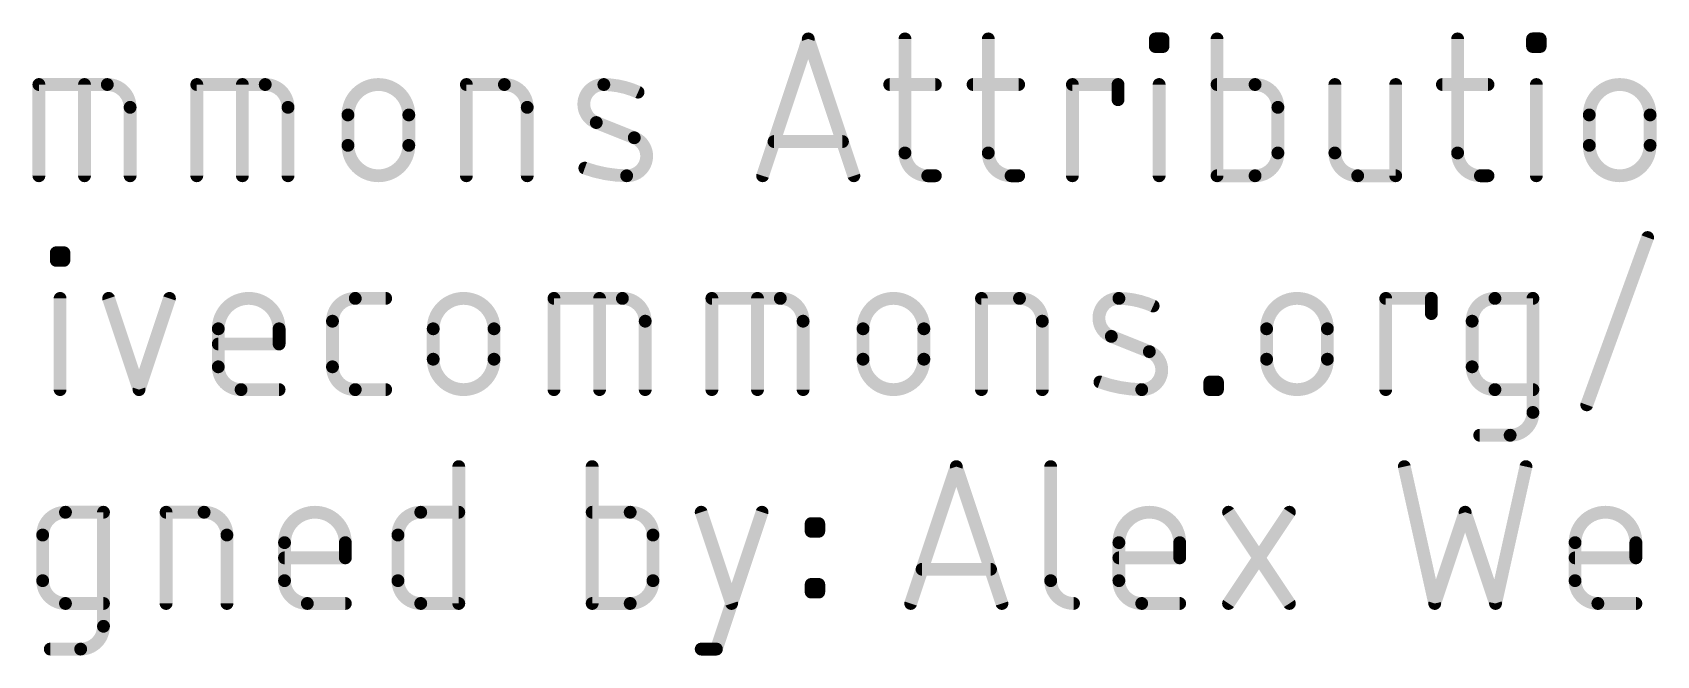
# Model space of a CAD drawing. Extents: x -22.2 to 64.4, y -24.7 to 14.1.
# Drawn here: x 14.41 to 33.7, y -24.67 to -17.27 of the extents above; entities that cross this region are included whole.
import ezdxf

# ---------------------------------------------------------------- set-up
doc = ezdxf.new("R2010")
doc.units = 0
doc.layers.add('51', color=253, linetype='CONTINUOUS')

msp = doc.modelspace()

# ---------------------------------------------------------------- linework, layer by layer
at = {"layer": '51', "const_width": 0.1524}
for points in [[(23.0823, -18.9738), (23.6241, -17.3482)], [(23.6241, -17.3482), (24.166, -18.9738)], [(24.7727, -17.3482), (24.7727, -18.7029)], [(25.7627, -17.3482), (25.7627, -18.7029)], [(27.7473, -17.4385), (27.7473, -17.3482)], [(27.7473, -17.3482), (27.8376, -17.3482)], [(27.8376, -17.4385), (27.7473, -17.4385)], [(27.8376, -17.3482), (27.8376, -17.4385)], [(28.4806, -17.3482), (28.4806, -18.9738)], [(31.3378, -17.3482), (31.3378, -18.7029)], [(32.2282, -17.4385), (32.2282, -17.3482)], [(32.2282, -17.3482), (32.3185, -17.3482)], [(32.3185, -17.4385), (32.2282, -17.4385)], [(32.3185, -17.3482), (32.3185, -17.4385)], [(14.4851, -18.9738), (14.4851, -17.8901)], [(14.4851, -17.8901), (15.2979, -17.8901)], [(15.0269, -18.9738), (15.0269, -17.8901)], [(16.3608, -18.9738), (16.3608, -17.8901)], [(16.3608, -17.8901), (17.1736, -17.8901)], [(16.9027, -18.9738), (16.9027, -17.8901)], [(19.5635, -18.9738), (19.5635, -17.8901)], [(19.5635, -17.8901), (20.015, -17.8901)], [(24.5921, -17.8901), (25.1339, -17.8901)], [(25.582, -17.8901), (26.1239, -17.8901)], [(26.7623, -18.9738), (26.7623, -17.8901)], [(26.7623, -17.8901), (27.3042, -17.8901)], [(27.3042, -17.8901), (27.3042, -18.0707)], [(27.7924, -18.9738), (27.7924, -17.8901)], [(28.9322, -17.8901), (28.4806, -17.8901)], [(29.8801, -17.8901), (29.8801, -18.7029)], [(30.6026, -18.9738), (30.6026, -17.8901)], [(31.1572, -17.8901), (31.699, -17.8901)], [(32.2734, -18.9738), (32.2734, -17.8901)], [(15.5688, -18.161), (15.5688, -18.9738)], [(17.4446, -18.161), (17.4446, -18.9738)], [(20.286, -18.161), (20.286, -18.9738)], [(29.2031, -18.7029), (29.2031, -18.161)], [(18.1567, -18.6126), (18.1567, -18.2513)], [(18.8792, -18.2513), (18.8792, -18.6126)], [(21.5573, -18.5222), (21.1058, -18.3416)], [(32.9021, -18.6126), (32.9021, -18.2513)], [(33.6246, -18.2513), (33.6246, -18.6126)], [(24.0305, -18.5674), (23.2177, -18.5674)], [(25.0436, -18.9738), (25.1339, -18.9738)], [(26.0336, -18.9738), (26.1239, -18.9738)], [(28.4806, -18.9738), (28.9322, -18.9738)], [(30.151, -18.9738), (30.6026, -18.9738)], [(31.6087, -18.9738), (31.699, -18.9738)], [(32.8725, -21.6944), (33.595, -19.7076)], [(14.6916, -19.9785), (14.6916, -19.8882)], [(14.6916, -19.8882), (14.7819, -19.8882)], [(14.7819, -19.8882), (14.7819, -19.9785)], [(14.7819, -19.9785), (14.6916, -19.9785)], [(14.7368, -21.5138), (14.7368, -20.4301)], [(15.3134, -20.4301), (15.6747, -21.5138)], [(15.6747, -21.5138), (16.0359, -20.4301)], [(18.2434, -20.4301), (18.6047, -20.4301)], [(20.6037, -21.5138), (20.6037, -20.4301)], [(20.6037, -20.4301), (21.4165, -20.4301)], [(21.1456, -21.5138), (21.1456, -20.4301)], [(22.4795, -21.5138), (22.4795, -20.4301)], [(22.4795, -20.4301), (23.2923, -20.4301)], [(23.0213, -21.5138), (23.0213, -20.4301)], [(25.6821, -21.5138), (25.6821, -20.4301)], [(25.6821, -20.4301), (26.1337, -20.4301)], [(30.4842, -21.5138), (30.4842, -20.4301)], [(30.4842, -20.4301), (31.0261, -20.4301)], [(31.0261, -20.4301), (31.0261, -20.6107)], [(31.7814, -20.4301), (32.2329, -20.4301)], [(32.2329, -20.4301), (32.2329, -21.7847)], [(17.9725, -21.2429), (17.9725, -20.701)], [(21.6875, -20.701), (21.6875, -21.5138)], [(23.5632, -20.701), (23.5632, -21.5138)], [(26.4046, -20.701), (26.4046, -21.5138)], [(31.5105, -21.2429), (31.5105, -20.701)], [(16.616, -21.2429), (16.616, -20.7913)], [(17.3385, -20.7913), (17.3385, -20.9719)], [(19.1691, -21.1526), (19.1691, -20.7913)], [(19.8916, -20.7913), (19.8916, -21.1526)], [(24.2753, -21.1526), (24.2753, -20.7913)], [(24.9978, -20.7913), (24.9978, -21.1526)], [(27.676, -21.0622), (27.2244, -20.8816)], [(29.0689, -21.1526), (29.0689, -20.7913)], [(29.7914, -20.7913), (29.7914, -21.1526)], [(17.3385, -20.9719), (16.616, -20.9719)], [(28.395, -21.5138), (28.395, -21.4235)], [(28.395, -21.4235), (28.4853, -21.4235)], [(28.4853, -21.4235), (28.4853, -21.5138)], [(17.3385, -21.5138), (16.8869, -21.5138)], [(18.6047, -21.5138), (18.2434, -21.5138)], [(28.4853, -21.5138), (28.395, -21.5138)], [(32.2329, -21.5138), (31.7814, -21.5138)], [(31.962, -22.0557), (31.6008, -22.0557)], [(19.4728, -22.4282), (19.4728, -24.0538)], [(21.0575, -22.4282), (21.0575, -24.0538)], [(24.8412, -24.0538), (25.3831, -22.4282)], [(25.3831, -22.4282), (25.9249, -24.0538)], [(26.5044, -22.4282), (26.5044, -23.7829)], [(30.7046, -22.4282), (31.0659, -24.0538)], [(31.7884, -24.0538), (32.1496, -22.4282)], [(14.8008, -22.9701), (15.2523, -22.9701)], [(15.2523, -22.9701), (15.2523, -24.3247)], [(15.9961, -24.0538), (15.9961, -22.9701)], [(15.9961, -22.9701), (16.4477, -22.9701)], [(19.0212, -22.9701), (19.4728, -22.9701)], [(21.5091, -22.9701), (21.0575, -22.9701)], [(22.3528, -22.9701), (22.714, -24.0538)], [(22.5334, -24.5957), (23.0753, -22.9701)], [(28.617, -24.0538), (29.3395, -22.9701)], [(28.617, -22.9701), (29.3395, -24.0538)], [(31.0659, -24.0538), (31.4271, -22.9701)], [(31.4271, -22.9701), (31.7884, -24.0538)], [(23.6589, -23.1958), (23.6589, -23.1055)], [(23.6589, -23.1055), (23.7492, -23.1055)], [(23.7492, -23.1958), (23.6589, -23.1958)], [(23.7492, -23.1055), (23.7492, -23.1958)], [(14.5299, -23.7829), (14.5299, -23.241)], [(16.7186, -23.241), (16.7186, -24.0538)], [(17.4029, -23.7829), (17.4029, -23.3313)], [(18.1254, -23.3313), (18.1254, -23.5119)], [(18.7503, -23.7829), (18.7503, -23.241)], [(21.78, -23.7829), (21.78, -23.241)], [(27.3144, -23.7829), (27.3144, -23.3313)], [(28.0369, -23.3313), (28.0369, -23.5119)], [(32.7332, -23.7829), (32.7332, -23.3313)], [(33.4557, -23.3313), (33.4557, -23.5119)], [(18.1254, -23.5119), (17.4029, -23.5119)], [(28.0369, -23.5119), (27.3144, -23.5119)], [(33.4557, -23.5119), (32.7332, -23.5119)], [(25.7895, -23.6474), (24.9767, -23.6474)], [(23.6589, -23.9183), (23.6589, -23.828)], [(23.6589, -23.828), (23.7492, -23.828)], [(23.7492, -23.9183), (23.6589, -23.9183)], [(23.7492, -23.828), (23.7492, -23.9183)], [(15.2523, -24.0538), (14.8008, -24.0538)], [(18.1254, -24.0538), (17.6738, -24.0538)], [(19.4728, -24.0538), (19.0212, -24.0538)], [(21.0575, -24.0538), (21.5091, -24.0538)], [(28.0369, -24.0538), (27.5853, -24.0538)], [(33.4557, -24.0538), (33.0042, -24.0538)], [(14.9814, -24.5957), (14.6202, -24.5957)], [(22.3528, -24.5957), (22.5334, -24.5957)]]:
    msp.add_lwpolyline(points, dxfattribs=at)
at = {"layer": '51'}
for points, const_width in [([(23.6603, -17.3362, 1), (23.588, -17.3602)], 0.0762), ([(23.6603, -17.3602, 1), (23.588, -17.3362)], 0.0762), ([(24.8108, -17.3482, 1), (24.7346, -17.3482)], 0.0762), ([(25.8008, -17.3482, 1), (25.7246, -17.3482)], 0.0762), ([(27.7854, -17.3482, 1), (27.7092, -17.3482)], 0.0762), ([(27.7473, -17.3101, 1), (27.7473, -17.3863)], 0.0762), ([(27.7473, -17.4004, 1), (27.7473, -17.4766)], 0.0762), ([(27.8757, -17.3482, 1), (27.7995, -17.3482)], 0.0762), ([(27.8376, -17.3863, 1), (27.8376, -17.3101)], 0.0762), ([(27.8376, -17.4766, 1), (27.8376, -17.4004)], 0.0762), ([(28.5187, -17.3482, 1), (28.4425, -17.3482)], 0.0762), ([(31.3759, -17.3482, 1), (31.2997, -17.3482)], 0.0762), ([(32.2663, -17.3482, 1), (32.1901, -17.3482)], 0.0762), ([(32.2282, -17.3101, 1), (32.2282, -17.3863)], 0.0762), ([(32.2282, -17.4004, 1), (32.2282, -17.4766)], 0.0762), ([(32.3566, -17.3482, 1), (32.2804, -17.3482)], 0.0762), ([(32.3185, -17.3863, 1), (32.3185, -17.3101)], 0.0762), ([(32.3185, -17.4766, 1), (32.3185, -17.4004)], 0.0762), ([(27.7092, -17.4385, 1), (27.7854, -17.4385)], 0.0762), ([(27.7995, -17.4385, 1), (27.8757, -17.4385)], 0.0762), ([(32.1901, -17.4385, 1), (32.2663, -17.4385)], 0.0762), ([(32.2804, -17.4385, 1), (32.3566, -17.4385)], 0.0762), ([(14.5232, -17.8901, 1), (14.447, -17.8901)], 0.0762), ([(14.4851, -17.852, 1), (14.4851, -17.9282)], 0.0762), ([(15.065, -17.8901, 1), (14.9888, -17.8901)], 0.0762), ([(15.5688, -18.161, 0.4142), (15.2979, -17.8901)], 0.1524), ([(15.2979, -17.852, 1), (15.2979, -17.9282)], 0.0762), ([(15.2979, -17.9282, 1), (15.2979, -17.852)], 0.0762), ([(16.3989, -17.8901, 1), (16.3227, -17.8901)], 0.0762), ([(16.3608, -17.852, 1), (16.3608, -17.9282)], 0.0762), ([(16.9408, -17.8901, 1), (16.8646, -17.8901)], 0.0762), ([(17.4446, -18.161, 0.4142), (17.1736, -17.8901)], 0.1524), ([(17.1736, -17.852, 1), (17.1736, -17.9282)], 0.0762), ([(17.1736, -17.9282, 1), (17.1736, -17.852)], 0.0762), ([(18.8792, -18.2513, 1), (18.1567, -18.2513)], 0.1524), ([(19.6016, -17.8901, 1), (19.5254, -17.8901)], 0.0762), ([(19.5635, -17.852, 1), (19.5635, -17.9282)], 0.0762), ([(20.286, -18.161, 0.4142), (20.015, -17.8901)], 0.1524), ([(20.015, -17.852, 1), (20.015, -17.9282)], 0.0762), ([(20.015, -17.9282, 1), (20.015, -17.852)], 0.0762), ([(21.1961, -17.8901, 0.8318), (21.1058, -18.3416)], 0.1524), ([(21.1966, -17.852, 1), (21.1955, -17.9282)], 0.0762), ([(21.6025, -17.9804, 0.1026), (21.1961, -17.8901)], 0.1524), ([(21.1955, -17.9282, 1), (21.1966, -17.852)], 0.0762), ([(21.5868, -18.0151, 1), (21.6181, -17.9456)], 0.0762), ([(24.5921, -17.852, 1), (24.5921, -17.9282)], 0.0762), ([(25.1339, -17.9282, 1), (25.1339, -17.852)], 0.0762), ([(25.582, -17.852, 1), (25.582, -17.9282)], 0.0762), ([(26.1239, -17.9282, 1), (26.1239, -17.852)], 0.0762), ([(26.8004, -17.8901, 1), (26.7242, -17.8901)], 0.0762), ([(26.7623, -17.852, 1), (26.7623, -17.9282)], 0.0762), ([(27.3423, -17.8901, 1), (27.2661, -17.8901)], 0.0762), ([(27.3042, -17.9282, 1), (27.3042, -17.852)], 0.0762), ([(27.8305, -17.8901, 1), (27.7543, -17.8901)], 0.0762), ([(28.4806, -17.852, 1), (28.4806, -17.9282)], 0.0762), ([(29.2031, -18.161, 0.4142), (28.9322, -17.8901)], 0.1524), ([(28.9322, -17.852, 1), (28.9322, -17.9282)], 0.0762), ([(28.9322, -17.9282, 1), (28.9322, -17.852)], 0.0762), ([(29.9182, -17.8901, 1), (29.842, -17.8901)], 0.0762), ([(30.6407, -17.8901, 1), (30.5645, -17.8901)], 0.0762), ([(31.1572, -17.852, 1), (31.1572, -17.9282)], 0.0762), ([(31.699, -17.9282, 1), (31.699, -17.852)], 0.0762), ([(32.3115, -17.8901, 1), (32.2353, -17.8901)], 0.0762), ([(33.6246, -18.2513, 1), (32.9021, -18.2513)], 0.1524), ([(15.6069, -18.161, 1), (15.5307, -18.161)], 0.0762), ([(15.5307, -18.161, 1), (15.6069, -18.161)], 0.0762), ([(17.4827, -18.161, 1), (17.4065, -18.161)], 0.0762), ([(17.4065, -18.161, 1), (17.4827, -18.161)], 0.0762), ([(20.3241, -18.161, 1), (20.2479, -18.161)], 0.0762), ([(20.2479, -18.161, 1), (20.3241, -18.161)], 0.0762), ([(27.2661, -18.0707, 1), (27.3423, -18.0707)], 0.0762), ([(29.2412, -18.161, 1), (29.165, -18.161)], 0.0762), ([(29.165, -18.161, 1), (29.2412, -18.161)], 0.0762), ([(18.1948, -18.2513, 1), (18.1186, -18.2513)], 0.0762), ([(18.1186, -18.2513, 1), (18.1948, -18.2513)], 0.0762), ([(18.9173, -18.2513, 1), (18.8411, -18.2513)], 0.0762), ([(18.8411, -18.2513, 1), (18.9173, -18.2513)], 0.0762), ([(21.1199, -18.3063, 1), (21.0916, -18.377)], 0.0762), ([(21.0916, -18.377, 1), (21.1199, -18.3062)], 0.0762), ([(32.9402, -18.2513, 1), (32.864, -18.2513)], 0.0762), ([(32.864, -18.2513, 1), (32.9402, -18.2513)], 0.0762), ([(33.6627, -18.2513, 1), (33.5865, -18.2513)], 0.0762), ([(33.5865, -18.2513, 1), (33.6627, -18.2513)], 0.0762), ([(21.467, -18.9738, 0.8318), (21.5573, -18.5222)], 0.1524), ([(21.5715, -18.4869, 1), (21.5432, -18.5576)], 0.0762), ([(21.5432, -18.5576, 1), (21.5715, -18.4869)], 0.0762), ([(23.2177, -18.5293, 1), (23.2177, -18.6055)], 0.0762), ([(24.0305, -18.6055, 1), (24.0305, -18.5293)], 0.0762), ([(18.1567, -18.6126, 1), (18.8792, -18.6126)], 0.1524), ([(18.1948, -18.6126, 1), (18.1186, -18.6126)], 0.0762), ([(18.1186, -18.6126, 1), (18.1948, -18.6126)], 0.0762), ([(18.9173, -18.6126, 1), (18.8411, -18.6126)], 0.0762), ([(18.8411, -18.6126, 1), (18.9173, -18.6126)], 0.0762), ([(24.7727, -18.7029, 0.4142), (25.0436, -18.9738)], 0.1524), ([(24.8108, -18.7029, 1), (24.7346, -18.7029)], 0.0762), ([(24.7346, -18.7029, 1), (24.8108, -18.7029)], 0.0762), ([(25.7627, -18.7029, 0.4142), (26.0336, -18.9738)], 0.1524), ([(25.8008, -18.7029, 1), (25.7246, -18.7029)], 0.0762), ([(25.7246, -18.7029, 1), (25.8008, -18.7029)], 0.0762), ([(28.9322, -18.9738, 0.4142), (29.2031, -18.7029)], 0.1524), ([(29.2412, -18.7029, 1), (29.165, -18.7029)], 0.0762), ([(29.165, -18.7029, 1), (29.2412, -18.7029)], 0.0762), ([(29.8801, -18.7029, 0.4142), (30.151, -18.9738)], 0.1524), ([(29.9182, -18.7029, 1), (29.842, -18.7029)], 0.0762), ([(29.842, -18.7029, 1), (29.9182, -18.7029)], 0.0762), ([(31.3378, -18.7029, 0.4142), (31.6087, -18.9738)], 0.1524), ([(31.3759, -18.7029, 1), (31.2997, -18.7029)], 0.0762), ([(31.2997, -18.7029, 1), (31.3759, -18.7029)], 0.0762), ([(32.9021, -18.6126, 1), (33.6246, -18.6126)], 0.1524), ([(32.9402, -18.6126, 1), (32.864, -18.6126)], 0.0762), ([(32.864, -18.6126, 1), (32.9402, -18.6126)], 0.0762), ([(33.6627, -18.6126, 1), (33.5865, -18.6126)], 0.0762), ([(33.5865, -18.6126, 1), (33.6627, -18.6126)], 0.0762), ([(20.9832, -18.8476, 1), (20.9574, -18.9193)], 0.0762), ([(20.9703, -18.8835, 0.083), (21.467, -18.9738)], 0.1524), ([(21.4675, -18.9357, 1), (21.4665, -19.0119)], 0.0762), ([(21.4665, -19.0119, 1), (21.4675, -18.9357)], 0.0762), ([(25.0436, -18.9357, 1), (25.0436, -19.0119)], 0.0762), ([(25.0436, -19.0119, 1), (25.0436, -18.9357)], 0.0762), ([(25.1339, -19.0119, 1), (25.1339, -18.9357)], 0.0762), ([(26.0336, -18.9357, 1), (26.0336, -19.0119)], 0.0762), ([(26.0336, -19.0119, 1), (26.0336, -18.9357)], 0.0762), ([(26.1239, -19.0119, 1), (26.1239, -18.9357)], 0.0762), ([(28.4806, -18.9357, 1), (28.4806, -19.0119)], 0.0762), ([(28.9322, -18.9357, 1), (28.9322, -19.0119)], 0.0762), ([(28.9322, -19.0119, 1), (28.9322, -18.9357)], 0.0762), ([(30.151, -18.9357, 1), (30.151, -19.0119)], 0.0762), ([(30.151, -19.0119, 1), (30.151, -18.9357)], 0.0762), ([(30.6026, -19.0119, 1), (30.6026, -18.9357)], 0.0762), ([(31.6087, -18.9357, 1), (31.6087, -19.0119)], 0.0762), ([(31.6087, -19.0119, 1), (31.6087, -18.9357)], 0.0762), ([(31.699, -19.0119, 1), (31.699, -18.9357)], 0.0762), ([(14.447, -18.9738, 1), (14.5232, -18.9738)], 0.0762), ([(14.9888, -18.9738, 1), (15.065, -18.9738)], 0.0762), ([(15.5307, -18.9738, 1), (15.6069, -18.9738)], 0.0762), ([(16.3227, -18.9738, 1), (16.3989, -18.9738)], 0.0762), ([(16.8646, -18.9738, 1), (16.9408, -18.9738)], 0.0762), ([(17.4065, -18.9738, 1), (17.4827, -18.9738)], 0.0762), ([(19.5254, -18.9738, 1), (19.6016, -18.9738)], 0.0762), ([(20.2479, -18.9738, 1), (20.3241, -18.9738)], 0.0762), ([(23.0461, -18.9618, 1), (23.1184, -18.9858)], 0.0762), ([(24.1298, -18.9858, 1), (24.2021, -18.9618)], 0.0762), ([(26.7242, -18.9738, 1), (26.8004, -18.9738)], 0.0762), ([(27.7543, -18.9738, 1), (27.8305, -18.9738)], 0.0762), ([(28.4425, -18.9738, 1), (28.5187, -18.9738)], 0.0762), ([(30.5645, -18.9738, 1), (30.6407, -18.9738)], 0.0762), ([(32.2353, -18.9738, 1), (32.3115, -18.9738)], 0.0762), ([(33.6308, -19.7206, 1), (33.5592, -19.6946)], 0.0762), ([(14.7297, -19.8882, 1), (14.6535, -19.8882)], 0.0762), ([(14.6916, -19.8501, 1), (14.6916, -19.9263)], 0.0762), ([(14.82, -19.8882, 1), (14.7438, -19.8882)], 0.0762), ([(14.7819, -19.9263, 1), (14.7819, -19.8501)], 0.0762), ([(14.6916, -19.9404, 1), (14.6916, -20.0166)], 0.0762), ([(14.6535, -19.9785, 1), (14.7297, -19.9785)], 0.0762), ([(14.7438, -19.9785, 1), (14.82, -19.9785)], 0.0762), ([(14.7819, -20.0166, 1), (14.7819, -19.9404)], 0.0762), ([(14.7749, -20.4301, 1), (14.6987, -20.4301)], 0.0762), ([(15.3496, -20.418, 1), (15.2773, -20.4421)], 0.0762), ([(16.072, -20.4421, 1), (15.9998, -20.418)], 0.0762), ([(17.3385, -20.7913, 1), (16.616, -20.7913)], 0.1524), ([(18.2434, -20.4301, 0.4142), (17.9725, -20.701)], 0.1524), ([(18.2434, -20.392, 1), (18.2434, -20.4682)], 0.0762), ([(18.2434, -20.4682, 1), (18.2434, -20.392)], 0.0762), ([(18.6047, -20.4682, 1), (18.6047, -20.392)], 0.0762), ([(19.8916, -20.7913, 1), (19.1691, -20.7913)], 0.1524), ([(20.6418, -20.4301, 1), (20.5656, -20.4301)], 0.0762), ([(20.6037, -20.392, 1), (20.6037, -20.4682)], 0.0762), ([(21.1837, -20.4301, 1), (21.1075, -20.4301)], 0.0762), ([(21.6875, -20.701, 0.4142), (21.4165, -20.4301)], 0.1524), ([(21.4165, -20.392, 1), (21.4165, -20.4682)], 0.0762), ([(21.4165, -20.4682, 1), (21.4165, -20.392)], 0.0762), ([(22.5176, -20.4301, 1), (22.4414, -20.4301)], 0.0762), ([(22.4795, -20.392, 1), (22.4795, -20.4682)], 0.0762), ([(23.0594, -20.4301, 1), (22.9832, -20.4301)], 0.0762), ([(23.5632, -20.701, 0.4142), (23.2923, -20.4301)], 0.1524), ([(23.2923, -20.392, 1), (23.2923, -20.4682)], 0.0762), ([(23.2923, -20.4682, 1), (23.2923, -20.392)], 0.0762), ([(24.9978, -20.7913, 1), (24.2753, -20.7913)], 0.1524), ([(25.7202, -20.4301, 1), (25.644, -20.4301)], 0.0762), ([(25.6821, -20.392, 1), (25.6821, -20.4682)], 0.0762), ([(26.4046, -20.701, 0.4142), (26.1337, -20.4301)], 0.1524), ([(26.1337, -20.392, 1), (26.1337, -20.4682)], 0.0762), ([(26.1337, -20.4682, 1), (26.1337, -20.392)], 0.0762), ([(27.3147, -20.4301, 0.8318), (27.2244, -20.8816)], 0.1524), ([(27.7211, -20.5204, 0.1026), (27.3147, -20.4301)], 0.1524), ([(27.3153, -20.392, 1), (27.3142, -20.4682)], 0.0762), ([(27.3142, -20.4682, 1), (27.3153, -20.392)], 0.0762), ([(27.7055, -20.5551, 1), (27.7368, -20.4856)], 0.0762), ([(29.7914, -20.7913, 1), (29.0689, -20.7913)], 0.1524), ([(30.5223, -20.4301, 1), (30.4461, -20.4301)], 0.0762), ([(30.4842, -20.392, 1), (30.4842, -20.4682)], 0.0762), ([(31.0642, -20.4301, 1), (30.988, -20.4301)], 0.0762), ([(31.0261, -20.4682, 1), (31.0261, -20.392)], 0.0762), ([(31.7814, -20.4301, 0.4142), (31.5105, -20.701)], 0.1524), ([(31.7814, -20.392, 1), (31.7814, -20.4682)], 0.0762), ([(31.7814, -20.4682, 1), (31.7814, -20.392)], 0.0762), ([(32.271, -20.4301, 1), (32.1948, -20.4301)], 0.0762), ([(32.2329, -20.4682, 1), (32.2329, -20.392)], 0.0762), ([(18.0106, -20.701, 1), (17.9344, -20.701)], 0.0762), ([(21.7256, -20.701, 1), (21.6494, -20.701)], 0.0762), ([(23.6013, -20.701, 1), (23.5251, -20.701)], 0.0762), ([(26.4427, -20.701, 1), (26.3665, -20.701)], 0.0762), ([(30.988, -20.6107, 1), (31.0642, -20.6107)], 0.0762), ([(31.5486, -20.701, 1), (31.4724, -20.701)], 0.0762), ([(16.6541, -20.7913, 1), (16.5779, -20.7913)], 0.0762), ([(16.5779, -20.7913, 1), (16.6541, -20.7913)], 0.0762), ([(17.3766, -20.7913, 1), (17.3004, -20.7913)], 0.0762), ([(17.3004, -20.7913, 1), (17.3766, -20.7913)], 0.0762), ([(17.9344, -20.701, 1), (18.0106, -20.701)], 0.0762), ([(19.2072, -20.7913, 1), (19.131, -20.7913)], 0.0762), ([(19.131, -20.7913, 1), (19.2072, -20.7913)], 0.0762), ([(19.9297, -20.7913, 1), (19.8535, -20.7913)], 0.0762), ([(19.8535, -20.7913, 1), (19.9297, -20.7913)], 0.0762), ([(21.6494, -20.701, 1), (21.7256, -20.701)], 0.0762), ([(23.5251, -20.701, 1), (23.6013, -20.701)], 0.0762), ([(24.3134, -20.7913, 1), (24.2372, -20.7913)], 0.0762), ([(24.2372, -20.7913, 1), (24.3134, -20.7913)], 0.0762), ([(25.0359, -20.7913, 1), (24.9597, -20.7913)], 0.0762), ([(24.9597, -20.7913, 1), (25.0359, -20.7913)], 0.0762), ([(26.3665, -20.701, 1), (26.4427, -20.701)], 0.0762), ([(27.2386, -20.8463, 1), (27.2103, -20.917)], 0.0762), ([(27.2103, -20.917, 1), (27.2386, -20.8462)], 0.0762), ([(29.107, -20.7913, 1), (29.0308, -20.7913)], 0.0762), ([(29.0308, -20.7913, 1), (29.107, -20.7913)], 0.0762), ([(29.8295, -20.7913, 1), (29.7533, -20.7913)], 0.0762), ([(29.7533, -20.7913, 1), (29.8295, -20.7913)], 0.0762), ([(31.4724, -20.701, 1), (31.5486, -20.701)], 0.0762), ([(16.616, -20.9338, 1), (16.616, -21.01)], 0.0762), ([(17.3004, -20.9719, 1), (17.3766, -20.9719)], 0.0762), ([(17.3385, -21.01, 1), (17.3385, -20.9338)], 0.0762), ([(27.5857, -21.5138, 0.8318), (27.676, -21.0622)], 0.1524), ([(27.6901, -21.0269, 1), (27.6618, -21.0976)], 0.0762), ([(27.6618, -21.0976, 1), (27.6901, -21.0269)], 0.0762), ([(16.616, -21.2429, 0.4142), (16.8869, -21.5138)], 0.1524), ([(16.6541, -21.2429, 1), (16.5779, -21.2429)], 0.0762), ([(16.5779, -21.2429, 1), (16.6541, -21.2429)], 0.0762), ([(17.9725, -21.2429, 0.4142), (18.2434, -21.5138)], 0.1524), ([(18.0106, -21.2429, 1), (17.9344, -21.2429)], 0.0762), ([(17.9344, -21.2429, 1), (18.0106, -21.2429)], 0.0762), ([(19.1691, -21.1526, 1), (19.8916, -21.1526)], 0.1524), ([(19.2072, -21.1526, 1), (19.131, -21.1526)], 0.0762), ([(19.131, -21.1526, 1), (19.2072, -21.1526)], 0.0762), ([(19.9297, -21.1526, 1), (19.8535, -21.1526)], 0.0762), ([(19.8535, -21.1526, 1), (19.9297, -21.1526)], 0.0762), ([(24.2753, -21.1526, 1), (24.9978, -21.1526)], 0.1524), ([(24.3134, -21.1526, 1), (24.2372, -21.1526)], 0.0762), ([(24.2372, -21.1526, 1), (24.3134, -21.1526)], 0.0762), ([(25.0359, -21.1526, 1), (24.9597, -21.1526)], 0.0762), ([(24.9597, -21.1526, 1), (25.0359, -21.1526)], 0.0762), ([(29.0689, -21.1526, 1), (29.7914, -21.1526)], 0.1524), ([(29.107, -21.1526, 1), (29.0308, -21.1526)], 0.0762), ([(29.0308, -21.1526, 1), (29.107, -21.1526)], 0.0762), ([(29.8295, -21.1526, 1), (29.7533, -21.1526)], 0.0762), ([(29.7533, -21.1526, 1), (29.8295, -21.1526)], 0.0762), ([(31.5105, -21.2429, 0.4142), (31.7814, -21.5138)], 0.1524), ([(31.5486, -21.2429, 1), (31.4724, -21.2429)], 0.0762), ([(31.4724, -21.2429, 1), (31.5486, -21.2429)], 0.0762), ([(27.1018, -21.3876, 1), (27.076, -21.4593)], 0.0762), ([(27.0889, -21.4235, 0.083), (27.5857, -21.5138)], 0.1524), ([(28.4331, -21.4235, 1), (28.3569, -21.4235)], 0.0762), ([(28.395, -21.3854, 1), (28.395, -21.4616)], 0.0762), ([(28.5234, -21.4235, 1), (28.4472, -21.4235)], 0.0762), ([(28.4853, -21.4616, 1), (28.4853, -21.3854)], 0.0762), ([(14.6987, -21.5138, 1), (14.7749, -21.5138)], 0.0762), ([(15.6385, -21.5018, 1), (15.7108, -21.5258)], 0.0762), ([(15.6385, -21.5258, 1), (15.7108, -21.5018)], 0.0762), ([(16.8869, -21.4757, 1), (16.8869, -21.5519)], 0.0762), ([(16.8869, -21.5519, 1), (16.8869, -21.4757)], 0.0762), ([(17.3385, -21.5519, 1), (17.3385, -21.4757)], 0.0762), ([(18.2434, -21.4757, 1), (18.2434, -21.5519)], 0.0762), ([(18.2434, -21.5519, 1), (18.2434, -21.4757)], 0.0762), ([(18.6047, -21.5519, 1), (18.6047, -21.4757)], 0.0762), ([(20.5656, -21.5138, 1), (20.6418, -21.5138)], 0.0762), ([(21.1075, -21.5138, 1), (21.1837, -21.5138)], 0.0762), ([(21.6494, -21.5138, 1), (21.7256, -21.5138)], 0.0762), ([(22.4414, -21.5138, 1), (22.5176, -21.5138)], 0.0762), ([(22.9832, -21.5138, 1), (23.0594, -21.5138)], 0.0762), ([(23.5251, -21.5138, 1), (23.6013, -21.5138)], 0.0762), ([(25.644, -21.5138, 1), (25.7202, -21.5138)], 0.0762), ([(26.3665, -21.5138, 1), (26.4427, -21.5138)], 0.0762), ([(27.5862, -21.4757, 1), (27.5851, -21.5519)], 0.0762), ([(27.5851, -21.5519, 1), (27.5862, -21.4757)], 0.0762), ([(28.395, -21.4757, 1), (28.395, -21.5519)], 0.0762), ([(28.3569, -21.5138, 1), (28.4331, -21.5138)], 0.0762), ([(28.4472, -21.5138, 1), (28.5234, -21.5138)], 0.0762), ([(28.4853, -21.5519, 1), (28.4853, -21.4757)], 0.0762), ([(30.4461, -21.5138, 1), (30.5223, -21.5138)], 0.0762), ([(31.7814, -21.4757, 1), (31.7814, -21.5519)], 0.0762), ([(31.7814, -21.5519, 1), (31.7814, -21.4757)], 0.0762), ([(32.2329, -21.5519, 1), (32.2329, -21.4757)], 0.0762), ([(31.962, -22.0557, 0.4142), (32.2329, -21.7847)], 0.1524), ([(32.271, -21.7847, 1), (32.1948, -21.7847)], 0.0762), ([(32.1948, -21.7847, 1), (32.271, -21.7847)], 0.0762), ([(32.8367, -21.6814, 1), (32.9083, -21.7074)], 0.0762), ([(31.6008, -22.0176, 1), (31.6008, -22.0938)], 0.0762), ([(31.962, -22.0176, 1), (31.962, -22.0938)], 0.0762), ([(31.962, -22.0938, 1), (31.962, -22.0176)], 0.0762), ([(19.5109, -22.4282, 1), (19.4347, -22.4282)], 0.0762), ([(21.0956, -22.4282, 1), (21.0194, -22.4282)], 0.0762), ([(25.4192, -22.4162, 1), (25.3469, -22.4402)], 0.0762), ([(25.4192, -22.4402, 1), (25.3469, -22.4162)], 0.0762), ([(26.5425, -22.4282, 1), (26.4663, -22.4282)], 0.0762), ([(30.7418, -22.4199, 1), (30.6675, -22.4365)], 0.0762), ([(32.1868, -22.4365, 1), (32.1124, -22.4199)], 0.0762), ([(14.8008, -22.9701, 0.4142), (14.5299, -23.241)], 0.1524), ([(14.8008, -22.932, 1), (14.8008, -23.0082)], 0.0762), ([(14.8008, -23.0082, 1), (14.8008, -22.932)], 0.0762), ([(15.2904, -22.9701, 1), (15.2142, -22.9701)], 0.0762), ([(15.2523, -23.0082, 1), (15.2523, -22.932)], 0.0762), ([(16.0342, -22.9701, 1), (15.958, -22.9701)], 0.0762), ([(15.9961, -22.932, 1), (15.9961, -23.0082)], 0.0762), ([(16.7186, -23.241, 0.4142), (16.4477, -22.9701)], 0.1524), ([(16.4477, -22.932, 1), (16.4477, -23.0082)], 0.0762), ([(16.4477, -23.0082, 1), (16.4477, -22.932)], 0.0762), ([(18.1254, -23.3313, 1), (17.4029, -23.3313)], 0.1524), ([(19.0212, -22.9701, 0.4142), (18.7503, -23.241)], 0.1524), ([(19.0212, -22.932, 1), (19.0212, -23.0082)], 0.0762), ([(19.0212, -23.0082, 1), (19.0212, -22.932)], 0.0762), ([(19.4728, -23.0082, 1), (19.4728, -22.932)], 0.0762), ([(21.0575, -22.932, 1), (21.0575, -23.0082)], 0.0762), ([(21.78, -23.241, 0.4142), (21.5091, -22.9701)], 0.1524), ([(21.5091, -22.932, 1), (21.5091, -23.0082)], 0.0762), ([(21.5091, -23.0082, 1), (21.5091, -22.932)], 0.0762), ([(22.3889, -22.958, 1), (22.3166, -22.9821)], 0.0762), ([(23.1114, -22.9821, 1), (23.0391, -22.958)], 0.0762), ([(28.0369, -23.3313, 1), (27.3144, -23.3313)], 0.1524), ([(28.6487, -22.9489, 1), (28.5853, -22.9912)], 0.0762), ([(29.3712, -22.9912, 1), (29.3078, -22.9489)], 0.0762), ([(31.4633, -22.958, 1), (31.391, -22.9821)], 0.0762), ([(31.4633, -22.9821, 1), (31.391, -22.958)], 0.0762), ([(33.4557, -23.3313, 1), (32.7332, -23.3313)], 0.1524), ([(23.697, -23.1055, 1), (23.6208, -23.1055)], 0.0762), ([(23.6589, -23.0674, 1), (23.6589, -23.1436)], 0.0762), ([(23.6589, -23.1577, 1), (23.6589, -23.2339)], 0.0762), ([(23.7873, -23.1055, 1), (23.7111, -23.1055)], 0.0762), ([(23.7492, -23.1436, 1), (23.7492, -23.0674)], 0.0762), ([(23.7492, -23.2339, 1), (23.7492, -23.1577)], 0.0762), ([(14.568, -23.241, 1), (14.4918, -23.241)], 0.0762), ([(14.4918, -23.241, 1), (14.568, -23.241)], 0.0762), ([(16.7567, -23.241, 1), (16.6805, -23.241)], 0.0762), ([(16.6805, -23.241, 1), (16.7567, -23.241)], 0.0762), ([(17.441, -23.3313, 1), (17.3648, -23.3313)], 0.0762), ([(17.3648, -23.3313, 1), (17.441, -23.3313)], 0.0762), ([(18.1635, -23.3313, 1), (18.0873, -23.3313)], 0.0762), ([(18.0873, -23.3313, 1), (18.1635, -23.3313)], 0.0762), ([(18.7884, -23.241, 1), (18.7122, -23.241)], 0.0762), ([(18.7122, -23.241, 1), (18.7884, -23.241)], 0.0762), ([(21.8181, -23.241, 1), (21.7419, -23.241)], 0.0762), ([(21.7419, -23.241, 1), (21.8181, -23.241)], 0.0762), ([(23.6208, -23.1958, 1), (23.697, -23.1958)], 0.0762), ([(23.7111, -23.1958, 1), (23.7873, -23.1958)], 0.0762), ([(27.3525, -23.3313, 1), (27.2763, -23.3313)], 0.0762), ([(27.2763, -23.3313, 1), (27.3525, -23.3313)], 0.0762), ([(28.075, -23.3313, 1), (27.9988, -23.3313)], 0.0762), ([(27.9988, -23.3313, 1), (28.075, -23.3313)], 0.0762), ([(32.7713, -23.3313, 1), (32.6951, -23.3313)], 0.0762), ([(32.6951, -23.3313, 1), (32.7713, -23.3313)], 0.0762), ([(33.4938, -23.3313, 1), (33.4176, -23.3313)], 0.0762), ([(33.4176, -23.3313, 1), (33.4938, -23.3313)], 0.0762), ([(17.4029, -23.4738, 1), (17.4029, -23.55)], 0.0762), ([(18.0873, -23.5119, 1), (18.1635, -23.5119)], 0.0762), ([(18.1254, -23.55, 1), (18.1254, -23.4738)], 0.0762), ([(27.3144, -23.4738, 1), (27.3144, -23.55)], 0.0762), ([(27.9988, -23.5119, 1), (28.075, -23.5119)], 0.0762), ([(28.0369, -23.55, 1), (28.0369, -23.4738)], 0.0762), ([(32.7332, -23.4738, 1), (32.7332, -23.55)], 0.0762), ([(33.4176, -23.5119, 1), (33.4938, -23.5119)], 0.0762), ([(33.4557, -23.55, 1), (33.4557, -23.4738)], 0.0762), ([(14.5299, -23.7829, 0.4142), (14.8008, -24.0538)], 0.1524), ([(14.568, -23.7829, 1), (14.4918, -23.7829)], 0.0762), ([(17.4029, -23.7829, 0.4142), (17.6738, -24.0538)], 0.1524), ([(17.441, -23.7829, 1), (17.3648, -23.7829)], 0.0762), ([(18.7503, -23.7829, 0.4142), (19.0212, -24.0538)], 0.1524), ([(18.7884, -23.7829, 1), (18.7122, -23.7829)], 0.0762), ([(21.5091, -24.0538, 0.4142), (21.78, -23.7829)], 0.1524), ([(21.8181, -23.7829, 1), (21.7419, -23.7829)], 0.0762), ([(24.9767, -23.6093, 1), (24.9767, -23.6855)], 0.0762), ([(25.7895, -23.6855, 1), (25.7895, -23.6093)], 0.0762), ([(26.5044, -23.7829, 0.4142), (26.7754, -24.0538)], 0.1524), ([(26.5425, -23.7829, 1), (26.4663, -23.7829)], 0.0762), ([(27.3144, -23.7829, 0.4142), (27.5853, -24.0538)], 0.1524), ([(27.3525, -23.7829, 1), (27.2763, -23.7829)], 0.0762), ([(32.7332, -23.7829, 0.4142), (33.0042, -24.0538)], 0.1524), ([(32.7713, -23.7829, 1), (32.6951, -23.7829)], 0.0762), ([(14.4918, -23.7829, 1), (14.568, -23.7829)], 0.0762), ([(17.3648, -23.7829, 1), (17.441, -23.7829)], 0.0762), ([(18.7122, -23.7829, 1), (18.7884, -23.7829)], 0.0762), ([(21.7419, -23.7829, 1), (21.8181, -23.7829)], 0.0762), ([(23.697, -23.828, 1), (23.6208, -23.828)], 0.0762), ([(23.6589, -23.7899, 1), (23.6589, -23.8661)], 0.0762), ([(23.6589, -23.8802, 1), (23.6589, -23.9564)], 0.0762), ([(23.6208, -23.9183, 1), (23.697, -23.9183)], 0.0762), ([(23.7873, -23.828, 1), (23.7111, -23.828)], 0.0762), ([(23.7111, -23.9183, 1), (23.7873, -23.9183)], 0.0762), ([(23.7492, -23.8661, 1), (23.7492, -23.7899)], 0.0762), ([(23.7492, -23.9564, 1), (23.7492, -23.8802)], 0.0762), ([(26.4663, -23.7829, 1), (26.5425, -23.7829)], 0.0762), ([(27.2763, -23.7829, 1), (27.3525, -23.7829)], 0.0762), ([(32.6951, -23.7829, 1), (32.7713, -23.7829)], 0.0762), ([(14.8008, -24.0157, 1), (14.8008, -24.0919)], 0.0762), ([(14.8008, -24.0919, 1), (14.8008, -24.0157)], 0.0762), ([(15.2523, -24.0919, 1), (15.2523, -24.0157)], 0.0762), ([(15.958, -24.0538, 1), (16.0342, -24.0538)], 0.0762), ([(16.6805, -24.0538, 1), (16.7567, -24.0538)], 0.0762), ([(17.6738, -24.0157, 1), (17.6738, -24.0919)], 0.0762), ([(17.6738, -24.0919, 1), (17.6738, -24.0157)], 0.0762), ([(18.1254, -24.0919, 1), (18.1254, -24.0157)], 0.0762), ([(19.0212, -24.0157, 1), (19.0212, -24.0919)], 0.0762), ([(19.0212, -24.0919, 1), (19.0212, -24.0157)], 0.0762), ([(19.4347, -24.0538, 1), (19.5109, -24.0538)], 0.0762), ([(19.4728, -24.0919, 1), (19.4728, -24.0157)], 0.0762), ([(21.0575, -24.0157, 1), (21.0575, -24.0919)], 0.0762), ([(21.0194, -24.0538, 1), (21.0956, -24.0538)], 0.0762), ([(21.5091, -24.0157, 1), (21.5091, -24.0919)], 0.0762), ([(21.5091, -24.0919, 1), (21.5091, -24.0157)], 0.0762), ([(22.6779, -24.0658, 1), (22.7502, -24.0418)], 0.0762), ([(24.8051, -24.0418, 1), (24.8773, -24.0658)], 0.0762), ([(25.8888, -24.0658, 1), (25.9611, -24.0418)], 0.0762), ([(26.7754, -24.0919, 1), (26.7754, -24.0157)], 0.0762), ([(27.5853, -24.0157, 1), (27.5853, -24.0919)], 0.0762), ([(27.5853, -24.0919, 1), (27.5853, -24.0157)], 0.0762), ([(28.0369, -24.0919, 1), (28.0369, -24.0157)], 0.0762), ([(28.5853, -24.0327, 1), (28.6487, -24.0749)], 0.0762), ([(29.3078, -24.0749, 1), (29.3712, -24.0327)], 0.0762), ([(31.0297, -24.0418, 1), (31.102, -24.0658)], 0.0762), ([(31.0287, -24.0621, 1), (31.1031, -24.0455)], 0.0762), ([(31.7512, -24.0455, 1), (31.8256, -24.0621)], 0.0762), ([(31.7522, -24.0658, 1), (31.8245, -24.0418)], 0.0762), ([(33.0042, -24.0157, 1), (33.0042, -24.0919)], 0.0762), ([(33.0042, -24.0919, 1), (33.0042, -24.0157)], 0.0762), ([(33.4557, -24.0919, 1), (33.4557, -24.0157)], 0.0762), ([(14.9814, -24.5957, 0.4142), (15.2523, -24.3247)], 0.1524), ([(15.2904, -24.3247, 1), (15.2142, -24.3247)], 0.0762), ([(15.2142, -24.3247, 1), (15.2904, -24.3247)], 0.0762), ([(14.6202, -24.5576, 1), (14.6202, -24.6338)], 0.0762), ([(14.9814, -24.5576, 1), (14.9814, -24.6338)], 0.0762), ([(14.9814, -24.6338, 1), (14.9814, -24.5576)], 0.0762), ([(22.3528, -24.5576, 1), (22.3528, -24.6338)], 0.0762), ([(22.4973, -24.5836, 1), (22.5696, -24.6077)], 0.0762), ([(22.5334, -24.6338, 1), (22.5334, -24.5576)], 0.0762)]:
    msp.add_lwpolyline(points, format="xyb", dxfattribs=dict(at, const_width=const_width))

doc.saveas('drawing.dxf')
